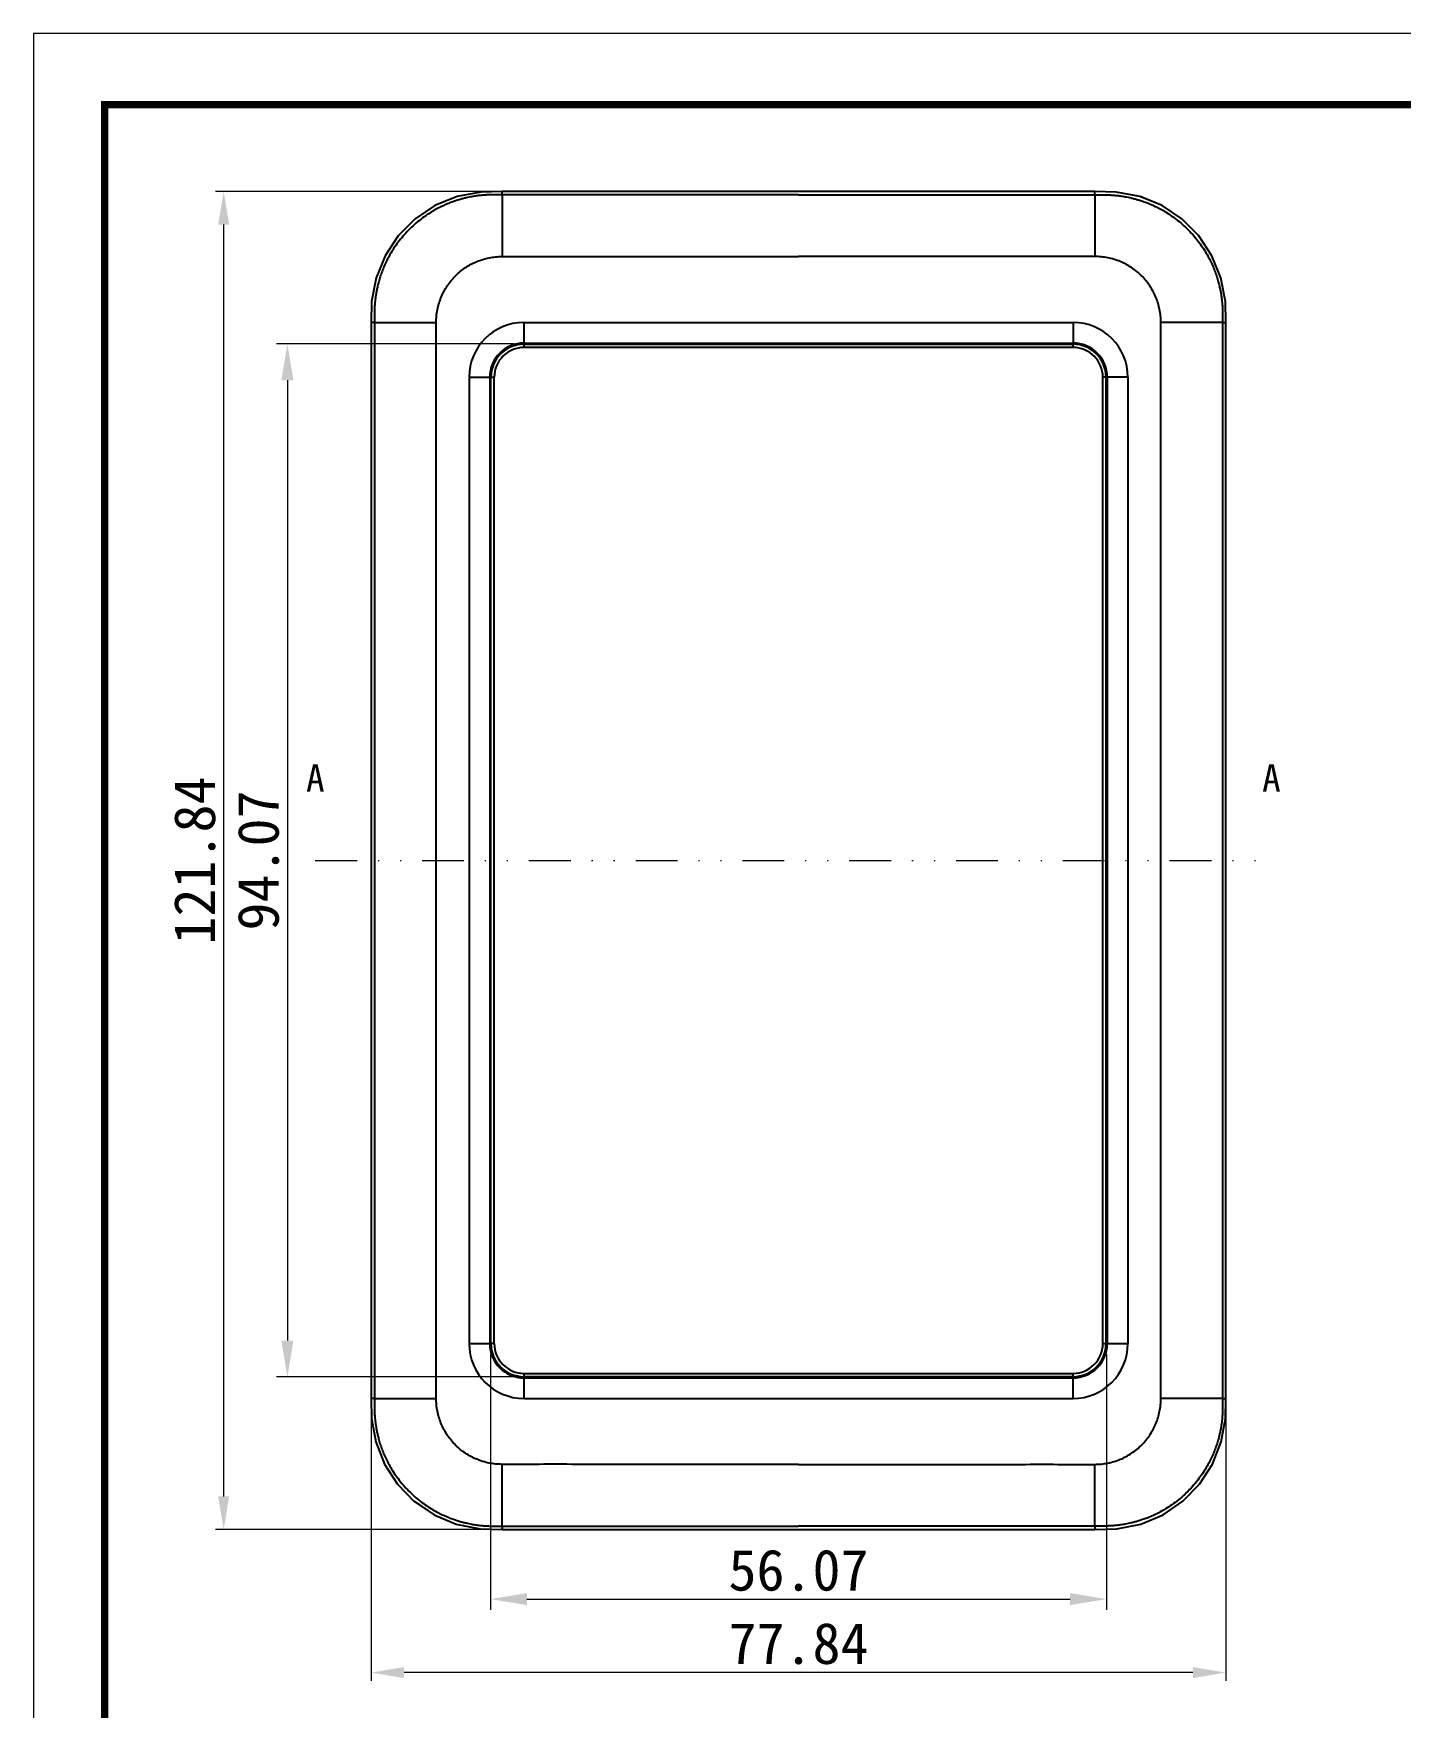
# Model space of a CAD drawing. Header units: millimetres. Extents: x 209 to 585, y 129 to 391.
# Drawn here: x 208.6 to 333.1, y 238.2 to 390.7 of the extents above; entities that cross this region are included whole.
import ezdxf
from ezdxf.enums import TextEntityAlignment as Align

# ---------------------------------------------------------------- set-up
doc = ezdxf.new("R2010")
doc.units = ezdxf.units.MM
doc.linetypes.add('DIVIDE', pattern=[31.75, 12.7, -6.35, 0, -6.35, 0, -6.35])
doc.layers.add('06___PRT_ALL_SURFS', color=7, linetype='Continuous')
for name, color, linetype, lineweight in [('dim', 82, 'Continuous', 9), ('from', 7, 'Continuous', 13), ('hatch', 56, 'Continuous', 9)]:
    doc.layers.add(name, color=color, linetype=linetype, lineweight=lineweight)
doc.styles.add('宋体', font='SimSun.ttf')
doc.dimstyles.new('YanXiu', dxfattribs={"dimscale": 1.5, "dimtxt": 2.5, "dimasz": 2.2, "dimexe": 0.65, "dimexo": 0.65, "dimgap": 0.5, "dimtad": 1, "dimdsep": 46, "dimtxsty": '宋体', "dimcen": 0, "dimclrd": 3, "dimclre": 3, "dimclrt": 3, "dimazin": 2, "dimtfac": 1, "dimtofl": 0, "dimtmove": 0, "dimatfit": 3, "dimfxl": 0, "dimlwd": 5, "dimlwe": 5, "dimarcsym": 0})

# ---------------------------------------------------------------- blocks, each defined once
blk = doc.blocks.new('*D28')
at = {"color": 3, "lineweight": 5}
for p, q in [((252.26, 362.39), (230.7, 362.39)), ((231.68, 359.09), (231.68, 271.62)), ((252.26, 268.32), (230.7, 268.32))]:
    blk.add_line(p, q, dxfattribs=at)
at = {"color": 3}
for points in [[(231.13, 359.09), (232.23, 359.09), (231.68, 362.39)], [(231.13, 271.62), (232.23, 271.62), (231.68, 268.32)]]:
    blk.add_solid(points, dxfattribs=at)
at = {"layer": 'Defpoints', "color": 0}
for p in [(253.23, 362.39), (231.68, 268.32), (253.23, 268.32)]:
    blk.add_point(p, dxfattribs=at)
at = {"color": 3, "insert": (229.05, 315.35), "char_height": 3.75, "attachment_point": 5, "rotation": 90, "style": '宋体'}
blk.add_mtext('94.07', dxfattribs=at)
blk = doc.blocks.new('*D33')
at = {"color": 3, "lineweight": 5}
for p, q in [((250.19, 270.38), (250.19, 247.1)), ((306.27, 270.38), (306.27, 247.1)), ((253.49, 248.08), (302.97, 248.08))]:
    blk.add_line(p, q, dxfattribs=at)
at = {"color": 3}
for points in [[(253.49, 248.63), (253.49, 247.53), (250.19, 248.08)], [(302.97, 248.63), (302.97, 247.53), (306.27, 248.08)]]:
    blk.add_solid(points, dxfattribs=at)
at = {"layer": 'Defpoints', "color": 0}
for p in [(250.19, 271.35), (306.27, 271.35), (306.27, 248.08)]:
    blk.add_point(p, dxfattribs=at)
at = {"color": 3, "insert": (278.23, 250.7), "char_height": 3.75, "attachment_point": 5, "style": '宋体'}
blk.add_mtext('56.07', dxfattribs=at)
blk = doc.blocks.new('*D34')
at = {"layer": 'Defpoints', "color": 0}
for p in [(239.31, 266.35), (317.15, 266.36), (239.31, 241.39)]:
    blk.add_point(p, dxfattribs=at)
at = {"layer": 'dim', "color": 3, "lineweight": 5}
for p, q in [((239.31, 265.6), (239.31, 240.64)), ((317.15, 265.61), (317.15, 240.64)), ((314.15, 241.39), (242.31, 241.39))]:
    blk.add_line(p, q, dxfattribs=at)
at = {"layer": 'dim', "color": 3}
for points in [[(242.31, 241.89), (242.31, 240.89), (239.31, 241.39)], [(314.15, 241.89), (314.15, 240.89), (317.15, 241.39)]]:
    blk.add_solid(points, dxfattribs=at)
at = {"layer": 'dim', "color": 3, "insert": (278.23, 244.02), "char_height": 3.75, "attachment_point": 5, "style": '宋体'}
blk.add_mtext('77.84', dxfattribs=at)
blk = doc.blocks.new('*D35')
at = {"layer": 'Defpoints', "color": 0}
for p in [(225.88, 376.27), (251.23, 376.27), (251.23, 254.43)]:
    blk.add_point(p, dxfattribs=at)
at = {"layer": 'dim', "color": 3, "lineweight": 5}
for p, q in [((250.48, 376.27), (225.13, 376.27)), ((225.88, 257.43), (225.88, 373.27)), ((250.48, 254.43), (225.13, 254.43))]:
    blk.add_line(p, q, dxfattribs=at)
at = {"layer": 'dim', "color": 3}
for points in [[(225.38, 373.27), (226.38, 373.27), (225.88, 376.27)], [(225.38, 257.43), (226.38, 257.43), (225.88, 254.43)]]:
    blk.add_solid(points, dxfattribs=at)
at = {"layer": 'dim', "color": 3, "insert": (223.25, 315.35), "char_height": 3.75, "attachment_point": 5, "rotation": 90, "style": '宋体'}
blk.add_mtext('121.84', dxfattribs=at)

msp = doc.modelspace()

# ---------------------------------------------------------------- linework, layer by layer
at = {"color": 7, "linetype": 'Continuous'}
for p, q in [((253.23, 364.354), (303.23, 364.354)), ((253.23, 362.477), (303.23, 362.477)), ((253.23, 362.369), (303.23, 362.369)), ((303.23, 362.069), (253.23, 362.069)), ((253.231, 362.391), (303.23, 362.391)), ((253.23, 268.639), (303.23, 268.639)), ((303.23, 268.339), (253.23, 268.339)), ((253.23, 268.317), (303.23, 268.317)), ((253.23, 268.231), (303.23, 268.231)), ((253.23, 266.354), (303.23, 266.354))]:
    msp.add_line(p, q, dxfattribs=at)
for points, start_tangent, end_tangent in [([(278.23, 375.981), (264.729, 375.981), (257.979, 375.981), (254.604, 375.981), (251.23, 375.981)], (-1, 0.0000002), (-1, 0.000043)), ([(278.23, 375.981), (291.731, 375.981), (298.481, 375.981), (301.856, 375.981), (305.23, 375.981)], (1, 0.0000002), (1, 0.000043)), ([(251.23, 370.354), (254.605, 370.354), (257.98, 370.354), (264.73, 370.354), (278.23, 370.354)], (0.9999297, 0.0118611), (1, 0)), ([(305.23, 370.354), (301.855, 370.354), (298.48, 370.354), (291.73, 370.354), (278.23, 370.354)], (-0.9999297, 0.0118611), (-1, 0)), ([(278.23, 260.354), (264.73, 260.354), (257.98, 260.354), (254.605, 260.354), (251.23, 260.354)], (-1, 0), (-0.9999297, 0.0118611)), ([(278.23, 260.354), (291.73, 260.354), (298.48, 260.354), (301.855, 260.354), (305.23, 260.354)], (1, 0), (0.9999297, 0.0118611)), ([(251.23, 254.727), (254.604, 254.727), (257.979, 254.727), (264.729, 254.727), (278.23, 254.727)], (1, 0.0000431), (1, 0.0000002)), ([(305.23, 254.727), (301.856, 254.727), (298.481, 254.727), (291.731, 254.727), (278.23, 254.727)], (-1, 0.0000431), (-1, 0.0000002))]:
    msp.add_spline(points, degree=3, dxfattribs=dict(at, start_tangent=start_tangent, end_tangent=end_tangent))
at = {"layer": '06___PRT_ALL_SURFS', "color": 7, "linetype": 'Continuous'}
for p, q in [((251.232, 376.273), (249.307, 376.231)), ((251.23, 375.981), (251.23, 370.354)), ((305.228, 376.273), (251.232, 376.273)), ((305.23, 375.981), (305.23, 370.354)), ((317.15, 364.353), (317.109, 366.254)), ((239.603, 364.354), (239.311, 364.353)), ((239.603, 364.354), (245.23, 364.354)), ((253.23, 362.391), (253.23, 364.354)), ((303.23, 364.354), (303.23, 362.391)), ((316.857, 364.354), (311.23, 364.354)), ((316.857, 364.354), (317.15, 364.353)), ((317.15, 355.163), (317.15, 364.353)), ((253.231, 362.391), (253.23, 362.369)), ((253.23, 362.069), (253.23, 362.369)), ((303.23, 362.391), (303.23, 362.369)), ((303.23, 362.069), (303.23, 362.369)), ((248.23, 359.354), (250.515, 359.354)), ((248.23, 359.354), (248.23, 271.354)), ((250.108, 359.354), (250.108, 271.354)), ((250.193, 359.354), (250.193, 271.354)), ((250.215, 271.354), (250.215, 359.354)), ((250.515, 271.354), (250.515, 359.354)), ((308.23, 359.354), (305.946, 359.354)), ((305.946, 271.354), (305.946, 359.354)), ((306.245, 271.354), (306.245, 359.354)), ((306.267, 359.354), (306.267, 271.354)), ((306.353, 359.354), (306.353, 271.354)), ((308.23, 359.354), (308.23, 271.354)), ((317.15, 275.637), (317.15, 355.163)), ((239.311, 275.637), (239.311, 266.355)), ((317.15, 266.355), (317.15, 275.637)), ((248.23, 271.354), (250.193, 271.354)), ((250.193, 271.354), (250.215, 271.354)), ((250.515, 271.354), (250.215, 271.354)), ((305.946, 271.354), (306.245, 271.354)), ((306.267, 271.354), (306.245, 271.354)), ((306.267, 271.354), (308.23, 271.354)), ((253.23, 266.354), (253.23, 268.639)), ((303.23, 266.354), (303.23, 268.639)), ((239.311, 266.355), (239.345, 264.535)), ((239.603, 266.354), (245.23, 266.354)), ((316.857, 266.354), (311.23, 266.354)), ((251.23, 254.727), (251.23, 260.354)), ((305.23, 254.727), (305.23, 260.354)), ((251.232, 254.435), (292.708, 254.434)), ((292.708, 254.434), (305.228, 254.435))]:
    msp.add_line(p, q, dxfattribs=at)
for points in [[(249.307, 376.231), (247.14, 375.819), (245.12, 374.99), (243.31, 373.783), (241.774, 372.242), (240.573, 370.424), (239.753, 368.405)], [(251.232, 376.273), (249.297, 376.23), (247.13, 375.816), (245.113, 374.987), (243.307, 373.781)], [(313.154, 373.781), (311.348, 374.987), (309.331, 375.816), (307.163, 376.23), (305.228, 376.273)], [(309.321, 375.819), (307.153, 376.231), (305.228, 376.273)], [(317.109, 366.254), (316.707, 368.405), (315.888, 370.424), (314.686, 372.242), (313.151, 373.783), (311.341, 374.99), (309.321, 375.819)], [(241.775, 372.243), (240.575, 370.429), (239.756, 368.413), (239.352, 366.262), (239.311, 364.353)], [(317.15, 364.353), (317.109, 366.262), (316.705, 368.413), (315.885, 370.429), (314.685, 372.243)], [(239.753, 368.405), (239.351, 366.254), (239.311, 364.353)], [(239.311, 364.353), (239.311, 355.163), (239.311, 275.637)], [(239.311, 266.355), (239.345, 264.526), (239.727, 262.393), (240.527, 260.371), (241.713, 258.542)], [(305.228, 254.435), (307.229, 254.484), (309.411, 254.916), (311.428, 255.764), (313.225, 256.986), (314.747, 258.542), (315.934, 260.371), (316.733, 262.393), (317.115, 264.526), (317.15, 266.355)], [(239.345, 264.535), (239.725, 262.403), (240.524, 260.378), (241.712, 258.544), (243.237, 256.985), (245.039, 255.761), (247.059, 254.913)], [(243.236, 256.986), (245.033, 255.764), (247.05, 254.916), (249.232, 254.484), (251.232, 254.435)], [(247.059, 254.913), (249.241, 254.483), (251.232, 254.435)]]:
    msp.add_lwpolyline(points, dxfattribs=at)
for centre, radius, start, end in [((253.23, 359.354), 5, 90, 180), ((303.23, 359.354), 5, 0, 90), ((253.23, 359.354), 3.123, 90, 180), ((253.23, 359.354), 3.037, 89.99478, 180.00016), ((253.23, 359.354), 3.015, 90, 180), ((253.23, 359.354), 2.715, 90, 180), ((303.23, 359.354), 3.123, 0, 90), ((303.23, 359.354), 3.037, 359.99984, 90.00522), ((303.23, 359.354), 3.015, 0, 90), ((303.23, 359.354), 2.715, 0, 90), ((253.23, 271.354), 5, 180, 270), ((253.23, 271.354), 3.123, 180, 270), ((253.23, 271.354), 3.037, 179.99478, 270.00016), ((253.23, 271.354), 3.015, 180, 270), ((253.23, 271.354), 2.715, 180, 270), ((303.23, 271.354), 2.715, 270, 0), ((303.23, 271.354), 3.015, 270, 0), ((303.23, 271.354), 3.037, 269.99984, 0.00522), ((303.23, 271.354), 3.123, 270, 0), ((303.23, 271.354), 5, 270, 0)]:
    msp.add_arc(centre, radius, start, end, dxfattribs=at)
for points, start_tangent, end_tangent in [([(251.23, 375.981), (251.066, 375.981), (250.899, 375.98), (250.73, 375.98), (250.561, 375.979), (250.394, 375.977), (250.228, 375.974), (250.066, 375.97), (249.906, 375.965), (249.749, 375.958), (249.592, 375.948), (249.433, 375.935), (249.268, 375.919), (249.094, 375.899), (248.905, 375.874), (248.7, 375.843), (248.472, 375.804), (248.221, 375.755), (247.947, 375.695), (247.651, 375.621), (247.336, 375.533), (247.003, 375.429), (246.648, 375.305), (246.268, 375.156), (245.86, 374.977), (245.421, 374.76), (244.943, 374.496), (244.42, 374.169), (243.854, 373.765), (243.276, 373.291), (242.72, 372.767), (242.206, 372.208), (241.748, 371.636), (241.355, 371.072), (241.022, 370.528), (240.741, 370.001), (240.501, 369.487), (240.299, 368.989), (240.132, 368.512), (239.999, 368.065), (239.896, 367.663), (239.818, 367.307), (239.758, 366.988), (239.713, 366.696), (239.677, 366.425), (239.652, 366.181), (239.634, 365.966), (239.623, 365.773), (239.616, 365.588), (239.611, 365.403), (239.608, 365.217), (239.606, 365.031), (239.605, 364.849), (239.604, 364.675), (239.604, 364.509), (239.603, 364.354)], (-0.9999997, -0.000761), (-0.0013547, -0.9999991)), ([(251.23, 375.981), (251.231, 376.177), (251.231, 376.272)], (0.0035861, 0.9999936), (0.9244617, -0.3812749)), ([(305.23, 375.981), (305.23, 376.177), (305.229, 376.272)], (-0.0035861, 0.9999936), (-0.9244617, -0.3812749)), ([(305.23, 375.981), (305.395, 375.981), (305.562, 375.98), (305.731, 375.98), (305.9, 375.979), (306.067, 375.977), (306.232, 375.974), (306.395, 375.97), (306.554, 375.965), (306.712, 375.958), (306.869, 375.948), (307.028, 375.935), (307.193, 375.919), (307.367, 375.899), (307.555, 375.874), (307.761, 375.843), (307.989, 375.804), (308.239, 375.755), (308.513, 375.695), (308.81, 375.621), (309.124, 375.533), (309.457, 375.429), (309.812, 375.305), (310.192, 375.156), (310.6, 374.977), (311.04, 374.76), (311.518, 374.496), (312.04, 374.169), (312.607, 373.765), (313.185, 373.291), (313.74, 372.767), (314.254, 372.208), (314.713, 371.636), (315.106, 371.072), (315.438, 370.528), (315.72, 370.001), (315.96, 369.487), (316.161, 368.989), (316.328, 368.512), (316.462, 368.065), (316.565, 367.663), (316.643, 367.307), (316.702, 366.988), (316.748, 366.696), (316.783, 366.425), (316.809, 366.181), (316.827, 365.966), (316.838, 365.773), (316.845, 365.588), (316.849, 365.403), (316.853, 365.217), (316.855, 365.031), (316.856, 364.849), (316.856, 364.675), (316.857, 364.509), (316.857, 364.354)], (0.9999997, -0.000761), (0.0013547, -0.9999991)), ([(245.23, 364.354), (245.259, 364.942), (245.346, 365.525), (245.687, 366.65), (246.241, 367.687), (246.988, 368.597), (247.897, 369.343), (248.934, 369.897), (250.06, 370.239), (250.642, 370.325), (251.23, 370.354)], (0.0102715, 0.9999472), (0.9999297, 0.0118611)), ([(311.23, 364.354), (311.201, 364.942), (311.115, 365.525), (310.774, 366.65), (310.219, 367.687), (309.473, 368.597), (308.564, 369.343), (307.526, 369.897), (306.401, 370.239), (305.818, 370.325), (305.23, 370.354)], (-0.0102715, 0.9999472), (-0.9999297, 0.0118611)), ([(239.603, 364.354), (239.603, 361.292), (239.603, 358.23), (239.603, 352.105), (239.603, 339.855), (239.603, 327.604), (239.603, 315.354), (239.603, 303.104), (239.603, 290.853), (239.603, 278.603), (239.603, 272.478), (239.603, 269.416), (239.603, 266.354)], (-0.0006002, -0.9999998), (0.0006002, -0.9999998)), ([(245.23, 266.354), (245.23, 269.416), (245.23, 272.479), (245.23, 278.604), (245.23, 290.854), (245.23, 303.104), (245.23, 315.354), (245.23, 327.604), (245.23, 339.854), (245.23, 352.104), (245.23, 358.229), (245.23, 361.291), (245.23, 364.354)], (-0.0102715, 0.9999472), (0.0102715, 0.9999472)), ([(311.23, 266.354), (311.23, 269.416), (311.23, 272.479), (311.23, 278.604), (311.23, 290.854), (311.23, 303.104), (311.23, 315.354), (311.23, 327.604), (311.23, 339.854), (311.23, 352.104), (311.23, 358.229), (311.23, 361.291), (311.23, 364.354)], (0.0102715, 0.9999472), (-0.0102715, 0.9999472)), ([(316.857, 364.354), (316.857, 361.292), (316.858, 358.23), (316.858, 352.105), (316.858, 339.855), (316.858, 327.604), (316.858, 315.354), (316.858, 303.104), (316.858, 290.853), (316.858, 278.603), (316.858, 272.478), (316.857, 269.416), (316.857, 266.354)], (0.0006002, -0.9999998), (-0.0006002, -0.9999998)), ([(239.603, 266.354), (239.408, 266.354), (239.313, 266.355)], (-0.9999972, 0.0023456), (0.3299313, 0.9440049)), ([(239.603, 266.354), (239.604, 266.164), (239.604, 265.969), (239.605, 265.772), (239.607, 265.572), (239.61, 265.37), (239.614, 265.168), (239.621, 264.968), (239.632, 264.767), (239.649, 264.551), (239.674, 264.311), (239.708, 264.046), (239.751, 263.765), (239.805, 263.463), (239.875, 263.135), (239.964, 262.772), (240.077, 262.372), (240.219, 261.938), (240.393, 261.477), (240.605, 260.988), (240.863, 260.47), (241.174, 259.923), (241.546, 259.353), (241.982, 258.77), (242.48, 258.193), (243.03, 257.64), (243.621, 257.126), (244.229, 256.669), (244.797, 256.299), (245.313, 256.005), (245.781, 255.768), (246.212, 255.575), (246.611, 255.417), (246.981, 255.286), (247.324, 255.178), (247.646, 255.088), (247.947, 255.013), (248.219, 254.954), (248.468, 254.905), (248.701, 254.865), (248.92, 254.832), (249.122, 254.806), (249.3, 254.786), (249.462, 254.77), (249.615, 254.758), (249.766, 254.749), (249.919, 254.742), (250.074, 254.737), (250.23, 254.734), (250.386, 254.731), (250.547, 254.73), (250.713, 254.728), (250.883, 254.728), (251.057, 254.727), (251.23, 254.727)], (0.001348, -0.9999991), (0.9999997, -0.000743)), ([(251.23, 260.354), (250.642, 260.383), (250.06, 260.469), (248.934, 260.811), (247.897, 261.365), (246.988, 262.111), (246.241, 263.021), (245.687, 264.058), (245.346, 265.183), (245.259, 265.766), (245.23, 266.354)], (-0.9999297, 0.0118611), (-0.0102715, 0.9999472)), ([(316.857, 266.354), (316.857, 266.164), (316.856, 265.969), (316.855, 265.772), (316.854, 265.572), (316.851, 265.37), (316.846, 265.168), (316.839, 264.968), (316.828, 264.767), (316.811, 264.551), (316.786, 264.311), (316.753, 264.046), (316.71, 263.765), (316.655, 263.463), (316.586, 263.135), (316.497, 262.772), (316.383, 262.372), (316.241, 261.938), (316.067, 261.477), (315.855, 260.988), (315.598, 260.47), (315.286, 259.923), (314.915, 259.353), (314.479, 258.77), (313.981, 258.193), (313.43, 257.64), (312.839, 257.126), (312.231, 256.669), (311.663, 256.299), (311.148, 256.005), (310.679, 255.768), (310.248, 255.575), (309.849, 255.417), (309.48, 255.286), (309.136, 255.178), (308.814, 255.088), (308.514, 255.013), (308.241, 254.954), (307.992, 254.905), (307.76, 254.865), (307.54, 254.832), (307.339, 254.806), (307.16, 254.786), (306.999, 254.77), (306.846, 254.758), (306.694, 254.749), (306.541, 254.742), (306.386, 254.737), (306.231, 254.734), (306.074, 254.731), (305.914, 254.73), (305.748, 254.728), (305.577, 254.728), (305.404, 254.727), (305.23, 254.727)], (-0.001348, -0.9999991), (-0.9999997, -0.000743)), ([(305.23, 260.354), (305.818, 260.383), (306.401, 260.469), (307.526, 260.811), (308.564, 261.365), (309.473, 262.111), (310.219, 263.021), (310.774, 264.058), (311.115, 265.183), (311.201, 265.766), (311.23, 266.354)], (0.9999297, 0.0118611), (0.0102715, 0.9999472)), ([(316.857, 266.354), (317.053, 266.354), (317.148, 266.355)], (0.9999972, 0.0023456), (-0.3299313, 0.9440049)), ([(251.23, 254.727), (251.231, 254.531), (251.232, 254.436)], (0.0034597, -0.999994), (0.939134, 0.343551)), ([(305.23, 254.727), (305.229, 254.531), (305.229, 254.436)], (-0.0034597, -0.999994), (-0.939134, 0.343551))]:
    msp.add_spline(points, degree=3, dxfattribs=dict(at, start_tangent=start_tangent, end_tangent=end_tangent))
at = {"layer": 'from'}
msp.add_lwpolyline([(208.556, 129.396), (584.535, 129.396), (584.535, 390.668), (208.556, 390.668)], close=True, dxfattribs=at)
at = {"layer": 'from', "const_width": 0.648}
msp.add_lwpolyline([(215.035, 135.876), (215.035, 384.189), (578.056, 384.189), (578.056, 135.876), (215.035, 135.876)], dxfattribs=at)
at = {"layer": 'hatch', "color": 2, "linetype": 'DIVIDE', "ltscale": 0.3}
msp.add_line((234.225, 315.354), (321.3, 315.354), dxfattribs=at)
at = {"layer": 'hatch', "color": 2}
for points in [[(234.225, 315.354, 0, 0, 0), (234.225, 317.854, 0.75, 0, 0), (234.225, 320.354, 0, 0, 0)], [(321.3, 315.354, 0, 0, 0), (321.3, 317.854, 0.75, 0, 0), (321.3, 320.354, 0, 0, 0)]]:
    msp.add_lwpolyline(points, format="xyseb", dxfattribs=at)

# ---------------------------------------------------------------- texts
at = {"layer": 'hatch', "color": 6}
for p in [(234.225, 322.854), (321.3, 322.854)]:
    msp.add_text('A', height=2.5, dxfattribs=at).set_placement(p, align=Align.MIDDLE)

# ---------------------------------------------------------------- dimensions: what is measured, and where the dimension line sits
dim = msp.add_linear_dim(base=(231.678, 268.317), p1=(253.23, 362.391), p2=(253.23, 268.317), angle=90, dimstyle='YanXiu')
dim.commit()
dim.dimension.update_dxf_attribs({"geometry": '*D28', "text_midpoint": (229.053, 315.354)})
dim = msp.add_linear_dim(base=(306.267, 248.077), p1=(250.193, 271.354), p2=(306.267, 271.354), dimstyle='YanXiu')
dim.commit()
dim.dimension.update_dxf_attribs({"geometry": '*D33', "text_midpoint": (278.23, 248.077), "dimtype": 160})
at = {"layer": 'dim'}
dim = msp.add_linear_dim(base=(225.876, 376.273), p1=(251.232, 254.435), p2=(251.232, 376.273), angle=90, dimstyle='YanXiu', override={"dimasz": 2, "dimexe": 0.49975, "dimexo": 0.49975, "dimgap": 0.49975}, dxfattribs=at)
dim.commit()
dim.dimension.update_dxf_attribs({"geometry": '*D35', "text_midpoint": (223.251, 315.354)})
dim = msp.add_linear_dim(base=(239.311, 241.394), p1=(317.15, 266.355), p2=(239.311, 266.349), dimstyle='YanXiu', override={"dimasz": 2, "dimexe": 0.49975, "dimexo": 0.49975, "dimgap": 0.49975}, dxfattribs=at)
dim.commit()
dim.dimension.update_dxf_attribs({"geometry": '*D34', "text_midpoint": (278.23, 244.019)})

doc.saveas('drawing.dxf')
